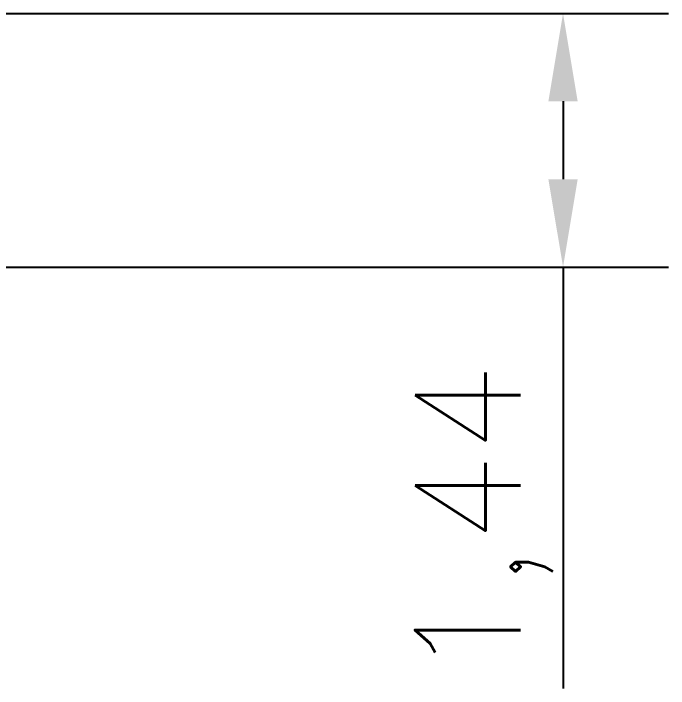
# Model space of a CAD drawing. Header units: millimetres. Extents: x 6817 to 10425, y -2870 to -164.
# Drawn here: x 10205.389 to 10209.116, y -257.51 to -253.666 of the extents above; entities that cross this region are included whole.
import ezdxf

# ---------------------------------------------------------------- set-up
doc = ezdxf.new("R2010")
doc.units = ezdxf.units.MM
doc.layers.add('图层2', color=108, linetype='Continuous')
doc.styles.get("Standard").update_dxf_attribs({"font": 'txt', "bigfont": 'gbcbig.shx'})
doc.dimstyles.new('ISO-25', dxfattribs={"dimtxt": 1, "dimasz": 0.5, "dimexe": 0.6, "dimexo": 0.625, "dimgap": 0.1, "dimtad": 1, "dimtxsty": 'Standard', "dimcen": 2.5, "dimadec": 0, "dimazin": 0, "dimtfac": 1, "dimtmove": 0, "dimatfit": 3, "dimfxl": 1, "dimarcsym": 0})

# ---------------------------------------------------------------- blocks, each defined once
blk = doc.blocks.new('*D658')
at = {"layer": 'Defpoints', "color": 0, "linetype": 'ByBlock', "transparency": 16777216}
for p in [(10202.74039344774, -253.6661872045186), (10202.79560776562, -255.1099869321699), (10208.51597902297, -255.1099869321699)]:
    blk.add_point(p, dxfattribs=at)
at = {"layer": '图层2', "color": 0, "linetype": 'ByBlock', "lineweight": -2, "transparency": 16777216}
for p, q in [((10203.36539344774, -253.6661872045186), (10209.11597902297, -253.6661872045186)), ((10208.51597902297, -254.1661872045186), (10208.51597902297, -254.6099869321699)), ((10203.42060776562, -255.1099869321699), (10209.11597902297, -255.1099869321699)), ((10208.51597902297, -255.1099869321699), (10208.51597902297, -257.5099869321699))]:
    blk.add_line(p, q, dxfattribs=at)
at = {"layer": '图层2', "color": 0, "linetype": 'ByBlock', "transparency": 16777216}
for points in [[(10208.43264568964, -254.1661872045186), (10208.5993123563, -254.1661872045186), (10208.51597902297, -253.6661872045186)], [(10208.43264568964, -254.6099869321699), (10208.5993123563, -254.6099869321699), (10208.51597902297, -255.1099869321699)]]:
    blk.add_solid(points, dxfattribs=at)
at = {"layer": '图层2', "color": 0, "linetype": 'ByBlock', "transparency": 16777216, "insert": (10208.06597902297, -256.5599869321683), "char_height": 0.6, "attachment_point": 5, "rotation": 90}
blk.add_mtext('1,44', dxfattribs=at)

msp = doc.modelspace()

# ---------------------------------------------------------------- dimensions: what is measured, and where the dimension line sits
at = {"layer": '图层2', "color": 2, "linetype": 'ByBlock'}
dim = msp.add_linear_dim(base=(10208.51597902297, -255.1099869321699), p1=(10202.74039344774, -253.6661872045186), p2=(10202.79560776562, -255.1099869321699), angle=90, dimstyle='ISO-25', override={"dimtxt": 0.6}, dxfattribs=at)
dim.commit()
dim.dimension.update_dxf_attribs({"geometry": '*D658', "text_midpoint": (10208.06597902297, -256.5599869321683)})

doc.saveas('drawing.dxf')
